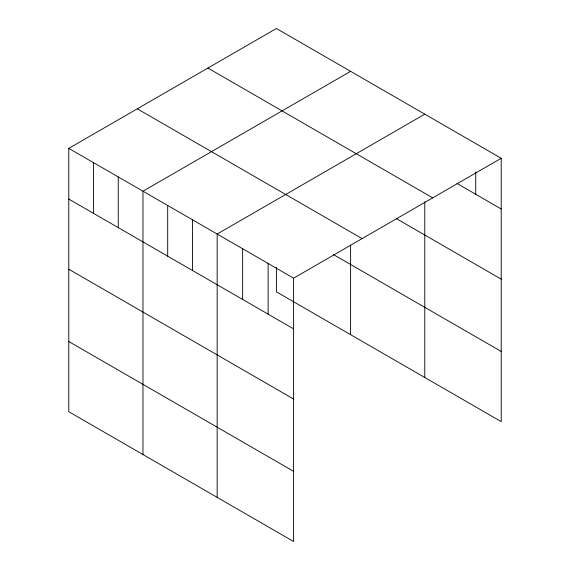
<?xml version="1.0" encoding="UTF-8"?>
<svg xmlns="http://www.w3.org/2000/svg" width="570" height="570" viewBox="0 0 570 570"><rect width="100%" height="100%" fill="white"/><g stroke="black" fill="none" stroke-linecap="round" stroke-linejoin="round"><path stroke-width="0.85" d="M68.778 148.371L293.593 278.167L293.593 541.5L68.778 411.704L68.778 148.371L276.407 28.5L501.222 158.296L501.222 421.629L276.407 291.833L276.407 267.273M350.6 71.336L142.97 191.207L142.97 454.539M424.785 114.164L217.156 234.042L217.156 497.368M293.593 278.167L501.222 158.296M457.012 183.455L501.222 208.983M207.893 68.058L432.701 197.854M396.307 218.588L501.222 279.158M137.299 108.813L362.107 238.609M333.357 254.541L501.222 351.455M68.778 199.065L293.593 328.854M68.778 269.232L293.593 399.029M68.778 341.53L293.593 471.326M475.743 172.04L475.743 194.27M424.785 201.695L424.785 377.497M350.6 245.093L350.6 334.661M268.114 263.461L268.114 314.148M242.635 248.748L242.635 299.435M192.425 219.763L192.425 270.451M167.694 205.485L167.694 256.172M118.239 176.928L118.239 227.615M93.509 162.65L93.509 213.337"/></g></svg>
